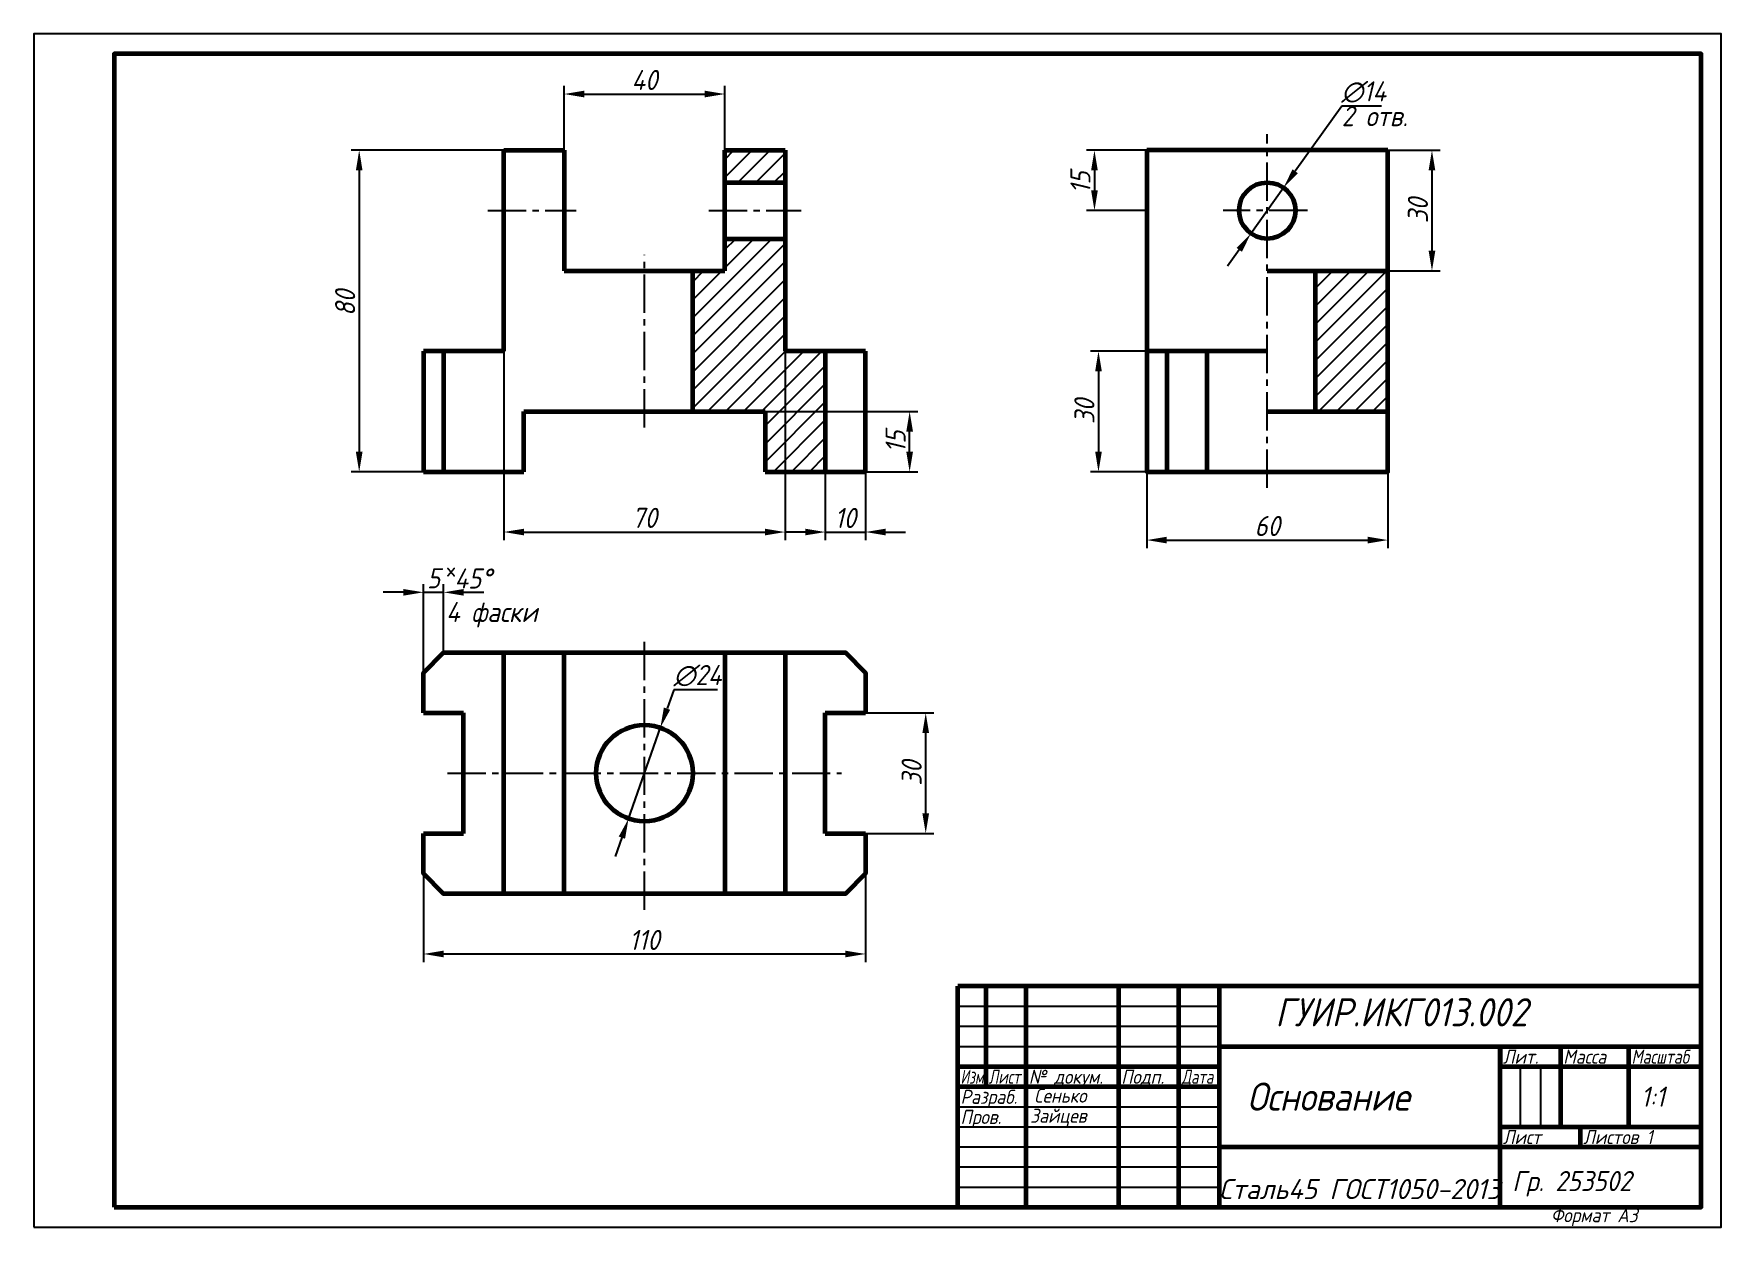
# Model space of a CAD drawing. Header units: millimetres. Extents: x 0 to 420, y 0 to 297.
import ezdxf
from ezdxf.enums import TextEntityAlignment as Align

# ---------------------------------------------------------------- set-up
doc = ezdxf.new("R2010")
doc.units = ezdxf.units.MM
doc.header["$LTSCALE"] = 0.5
doc.linetypes.add('осевая2', pattern=[28.575, 19.05, -3.175, 3.175, -3.175])
doc.layers.get('0').update_dxf_attribs({"lineweight": 60})
doc.layers.get('Defpoints').update_dxf_attribs({"color": 5})
doc.layers.add('1-оси', color=50, linetype='осевая2')
doc.layers.add('3-размеры', color=6, linetype='Continuous')
doc.layers.add('2-штриховка', color=7, linetype='Continuous', true_color=0x00c7c7)
doc.layers.add('4-текст', color=7, linetype='Continuous', true_color=0x00ad00)
doc.styles.get("Standard").update_dxf_attribs({"font": 'isocpeui.ttf', "width": 0.9})
doc.dimstyles.new('Standart', dxfattribs={"dimtxt": 5, "dimasz": 5, "dimexe": 2, "dimexo": 0, "dimgap": 1, "dimtad": 1, "dimtoh": 1, "dimdec": 0, "dimtxsty": 'Standard', "dimcen": 2.5, "dimadec": 0, "dimazin": 0, "dimtfac": 1, "dimtdec": 0, "dimtmove": 0, "dimatfit": 3, "dimldrblk": 'DOTSMALL', "dimfxl": 1, "dimarcsym": 0})

# ---------------------------------------------------------------- blocks, each defined once
blk = doc.blocks.new('*D2')
at = {"layer": '3-размеры', "color": 0, "lineweight": -2, "transparency": 16777216}
for p, q in [((132, 268), (132, 284)), ((137, 282), (167, 282)), ((172, 268), (172, 284))]:
    blk.add_line(p, q, dxfattribs=at)
at = {"layer": '3-размеры', "color": 0, "transparency": 16777216}
for points in [[(137, 282.83), (137, 281.17), (132, 282)], [(167, 282.83), (167, 281.17), (172, 282)]]:
    blk.add_solid(points, dxfattribs=at)
at = {"layer": 'Defpoints', "color": 0, "transparency": 16777216}
for p in [(172, 282), (132, 268), (172, 268)]:
    blk.add_point(p, dxfattribs=at)
at = {"layer": '3-размеры', "color": 0, "transparency": 16777216, "insert": (152, 285.5), "char_height": 5, "attachment_point": 5}
blk.add_mtext('40', dxfattribs=at)
blk = doc.blocks.new('_DotSmall')
at = {"color": 0, "linetype": 'ByBlock', "const_width": 0.5}
blk.add_lwpolyline([(-0.0625, 0, 1), (0.0625, 0, 1)], format="xyb", close=True, dxfattribs=at)
blk = doc.blocks.new('*D3')
at = {"layer": '3-размеры', "color": 0, "lineweight": -2, "transparency": 16777216}
for p, q in [((182, 203), (220, 203)), ((218, 193), (218, 198)), ((207, 188), (220, 188))]:
    blk.add_line(p, q, dxfattribs=at)
at = {"layer": '3-размеры', "color": 0, "transparency": 16777216}
for points in [[(217.17, 198), (218.83, 198), (218, 203)], [(217.17, 193), (218.83, 193), (218, 188)]]:
    blk.add_solid(points, dxfattribs=at)
at = {"layer": 'Defpoints', "color": 0, "transparency": 16777216}
for p in [(182, 203), (218, 203), (207, 188)]:
    blk.add_point(p, dxfattribs=at)
at = {"layer": '3-размеры', "color": 0, "transparency": 16777216, "insert": (214.5, 195.5), "char_height": 5, "attachment_point": 5, "rotation": 90}
blk.add_mtext('15', dxfattribs=at)
blk = doc.blocks.new('*D4')
at = {"layer": '3-размеры', "color": 0, "lineweight": -2, "transparency": 16777216}
for p, q in [((277, 218), (263, 218)), ((265, 213), (265, 193)), ((277, 188), (263, 188))]:
    blk.add_line(p, q, dxfattribs=at)
at = {"layer": '3-размеры', "color": 0, "transparency": 16777216}
for points in [[(264.17, 213), (265.83, 213), (265, 218)], [(264.17, 193), (265.83, 193), (265, 188)]]:
    blk.add_solid(points, dxfattribs=at)
at = {"layer": 'Defpoints', "color": 0, "transparency": 16777216}
for p in [(277, 218), (265, 188), (277, 188)]:
    blk.add_point(p, dxfattribs=at)
at = {"layer": '3-размеры', "color": 0, "transparency": 16777216, "insert": (261.5, 203), "char_height": 5, "attachment_point": 5, "rotation": 90}
blk.add_mtext('30', dxfattribs=at)
blk = doc.blocks.new('*D5')
at = {"layer": '3-размеры', "color": 0, "lineweight": -2, "transparency": 16777216}
for p, q in [((159.27, 133.76), (157.62, 129.05)), ((170.15, 133.76), (159.27, 133.76)), ((148.04, 101.67), (155.96, 124.33)), ((146.38, 96.95), (144.73, 92.24))]:
    blk.add_line(p, q, dxfattribs=at)
at = {"layer": '3-размеры', "color": 0, "transparency": 16777216}
for points in [[(156.83, 129.32), (158.4, 128.77), (155.96, 124.33)], [(145.6, 97.23), (147.17, 96.68), (148.04, 101.67)]]:
    blk.add_solid(points, dxfattribs=at)
at = {"layer": 'Defpoints', "color": 0, "transparency": 16777216}
for p in [(155.96, 124.33), (148.04, 101.67)]:
    blk.add_point(p, dxfattribs=at)
at = {"layer": '3-размеры', "color": 0, "transparency": 16777216, "insert": (165.21, 137.26), "char_height": 5, "attachment_point": 5}
blk.add_mtext('∅24', dxfattribs=at)
blk = doc.blocks.new('*D6')
at = {"layer": '3-размеры', "color": 0, "lineweight": -2, "transparency": 16777216}
for p, q in [((207, 128), (224, 128)), ((222, 103), (222, 123)), ((207, 98), (224, 98))]:
    blk.add_line(p, q, dxfattribs=at)
at = {"layer": '3-размеры', "color": 0, "transparency": 16777216}
for points in [[(221.17, 123), (222.83, 123), (222, 128)], [(221.17, 103), (222.83, 103), (222, 98)]]:
    blk.add_solid(points, dxfattribs=at)
at = {"layer": 'Defpoints', "color": 0, "transparency": 16777216}
for p in [(207, 128), (222, 128), (207, 98)]:
    blk.add_point(p, dxfattribs=at)
at = {"layer": '3-размеры', "color": 0, "transparency": 16777216, "insert": (218.5, 113), "char_height": 5, "attachment_point": 5, "rotation": 90}
blk.add_mtext('30', dxfattribs=at)
blk = doc.blocks.new('*D7')
at = {"layer": '3-размеры', "color": 0, "lineweight": -2, "transparency": 16777216}
for p, q in [((277, 189), (277, 169)), ((337, 188), (337, 169)), ((282, 171), (332, 171))]:
    blk.add_line(p, q, dxfattribs=at)
at = {"layer": '3-размеры', "color": 0, "transparency": 16777216}
for points in [[(282, 171.83), (282, 170.17), (277, 171)], [(332, 171.83), (332, 170.17), (337, 171)]]:
    blk.add_solid(points, dxfattribs=at)
at = {"layer": 'Defpoints', "color": 0, "transparency": 16777216}
for p in [(277, 189), (337, 188), (337, 171)]:
    blk.add_point(p, dxfattribs=at)
at = {"layer": '3-размеры', "color": 0, "transparency": 16777216, "insert": (307, 174.5), "char_height": 5, "attachment_point": 5}
blk.add_mtext('60', dxfattribs=at)
blk = doc.blocks.new('*D8')
at = {"layer": '3-размеры', "color": 0, "lineweight": -2, "transparency": 16777216}
for p, q in [((277, 268), (262, 268)), ((264, 263), (264, 258)), ((277, 253), (262, 253))]:
    blk.add_line(p, q, dxfattribs=at)
at = {"layer": '3-размеры', "color": 0, "transparency": 16777216}
for points in [[(263.17, 263), (264.83, 263), (264, 268)], [(263.17, 258), (264.83, 258), (264, 253)]]:
    blk.add_solid(points, dxfattribs=at)
at = {"layer": 'Defpoints', "color": 0, "transparency": 16777216}
for p in [(277, 268), (264, 253), (277, 253)]:
    blk.add_point(p, dxfattribs=at)
at = {"layer": '3-размеры', "color": 0, "transparency": 16777216, "insert": (260.5, 260), "char_height": 5, "attachment_point": 5, "rotation": 90}
blk.add_mtext('15', dxfattribs=at)
blk = doc.blocks.new('*D9')
at = {"layer": '3-размеры', "color": 0, "lineweight": -2, "transparency": 16777216}
for p, q in [((337, 268), (350, 268)), ((348, 263), (348, 243)), ((337, 238), (350, 238))]:
    blk.add_line(p, q, dxfattribs=at)
at = {"layer": '3-размеры', "color": 0, "transparency": 16777216}
for points in [[(347.17, 263), (348.83, 263), (348, 268)], [(347.17, 243), (348.83, 243), (348, 238)]]:
    blk.add_solid(points, dxfattribs=at)
at = {"layer": 'Defpoints', "color": 0, "transparency": 16777216}
for p in [(337, 268), (337, 238), (348, 238)]:
    blk.add_point(p, dxfattribs=at)
at = {"layer": '3-размеры', "color": 0, "transparency": 16777216, "insert": (344.5, 253), "char_height": 5, "attachment_point": 5, "rotation": 90}
blk.add_mtext('30', dxfattribs=at)
blk = doc.blocks.new('*D10')
at = {"layer": '3-размеры', "color": 0, "lineweight": -2, "transparency": 16777216}
for p, q in [((117, 268), (79, 268)), ((81, 263), (81, 193)), ((97, 188), (79, 188))]:
    blk.add_line(p, q, dxfattribs=at)
at = {"layer": '3-размеры', "color": 0, "transparency": 16777216}
for points in [[(80.17, 263), (81.83, 263), (81, 268)], [(80.17, 193), (81.83, 193), (81, 188)]]:
    blk.add_solid(points, dxfattribs=at)
at = {"layer": 'Defpoints', "color": 0, "transparency": 16777216}
for p in [(117, 268), (81, 188), (97, 188)]:
    blk.add_point(p, dxfattribs=at)
at = {"layer": '3-размеры', "color": 0, "transparency": 16777216, "insert": (77.5, 230), "char_height": 5, "attachment_point": 5, "rotation": 90}
blk.add_mtext('80', dxfattribs=at)
blk = doc.blocks.new('*D11')
at = {"layer": '3-размеры', "color": 0, "lineweight": -2, "transparency": 16777216}
for p, q in [((325.53, 279), (313.97, 262.77)), ((335.48, 279), (325.53, 279)), ((302.94, 247.3), (311.06, 258.7)), ((300.03, 243.23), (297.13, 239.16))]:
    blk.add_line(p, q, dxfattribs=at)
at = {"layer": '3-размеры', "color": 0, "transparency": 16777216}
for points in [[(313.29, 263.26), (314.64, 262.29), (311.06, 258.7)], [(299.36, 243.71), (300.71, 242.74), (302.94, 247.3)]]:
    blk.add_solid(points, dxfattribs=at)
at = {"layer": 'Defpoints', "color": 0, "transparency": 16777216}
for p in [(311.06, 258.7), (302.94, 247.3)]:
    blk.add_point(p, dxfattribs=at)
at = {"layer": '3-размеры', "color": 0, "transparency": 16777216, "insert": (331.01, 282.5), "char_height": 5, "attachment_point": 5}
blk.add_mtext('∅14', dxfattribs=at)
blk = doc.blocks.new('*D12')
at = {"layer": '3-размеры', "color": 0, "lineweight": -2, "transparency": 16777216}
for p, q in [((97, 88), (97, 66)), ((207, 88), (207, 66)), ((102, 68), (202, 68))]:
    blk.add_line(p, q, dxfattribs=at)
at = {"layer": '3-размеры', "color": 0, "transparency": 16777216}
for points in [[(102, 68.83), (102, 67.17), (97, 68)], [(202, 68.83), (202, 67.17), (207, 68)]]:
    blk.add_solid(points, dxfattribs=at)
at = {"layer": 'Defpoints', "color": 0, "transparency": 16777216}
for p in [(97, 88), (207, 88), (207, 68)]:
    blk.add_point(p, dxfattribs=at)
at = {"layer": '3-размеры', "color": 0, "transparency": 16777216, "insert": (152, 71.5), "char_height": 5, "attachment_point": 5}
blk.add_mtext('110', dxfattribs=at)
blk = doc.blocks.new('*D13')
at = {"layer": '3-размеры', "color": 0, "lineweight": -2, "transparency": 16777216}
for p, q in [((197, 188), (197, 171)), ((207, 188), (207, 171)), ((192, 173), (187, 173)), ((197, 173), (207, 173)), ((212, 173), (217, 173))]:
    blk.add_line(p, q, dxfattribs=at)
at = {"layer": '3-размеры', "color": 0, "transparency": 16777216}
for points in [[(192, 173.83), (192, 172.17), (197, 173)], [(212, 173.83), (212, 172.17), (207, 173)]]:
    blk.add_solid(points, dxfattribs=at)
at = {"layer": 'Defpoints', "color": 0, "transparency": 16777216}
for p in [(197, 188), (207, 188), (207, 173)]:
    blk.add_point(p, dxfattribs=at)
at = {"layer": '3-размеры', "color": 0, "transparency": 16777216, "insert": (202, 176.5), "char_height": 5, "attachment_point": 5}
blk.add_mtext('10', dxfattribs=at)
blk = doc.blocks.new('*D14')
at = {"layer": '3-размеры', "color": 0, "lineweight": -2, "transparency": 16777216}
for p, q in [((97, 138), (97, 160)), ((102, 143), (102, 160)), ((92, 158), (87, 158)), ((97, 158), (102, 158)), ((107, 158), (112, 158))]:
    blk.add_line(p, q, dxfattribs=at)
at = {"layer": '3-размеры', "color": 0, "transparency": 16777216}
for points in [[(92, 158.83), (92, 157.17), (97, 158)], [(107, 158.83), (107, 157.17), (102, 158)]]:
    blk.add_solid(points, dxfattribs=at)
at = {"layer": 'Defpoints', "color": 0, "transparency": 16777216}
for p in [(102, 158), (102, 143), (97, 138)]:
    blk.add_point(p, dxfattribs=at)
at = {"layer": '3-размеры', "color": 0, "transparency": 16777216, "insert": (99.5, 161.5), "char_height": 5, "attachment_point": 5}
blk.add_mtext('5', dxfattribs=at)
blk = doc.blocks.new('*D15')
at = {"layer": '3-размеры', "color": 0, "lineweight": -2, "transparency": 16777216}
for p, q in [((117, 218), (117, 171)), ((187, 218), (187, 171)), ((122, 173), (182, 173))]:
    blk.add_line(p, q, dxfattribs=at)
at = {"layer": '3-размеры', "color": 0, "transparency": 16777216}
for points in [[(122, 173.83), (122, 172.17), (117, 173)], [(182, 173.83), (182, 172.17), (187, 173)]]:
    blk.add_solid(points, dxfattribs=at)
at = {"layer": 'Defpoints', "color": 0, "transparency": 16777216}
for p in [(117, 218), (187, 218), (187, 173)]:
    blk.add_point(p, dxfattribs=at)
at = {"layer": '3-размеры', "color": 0, "transparency": 16777216, "insert": (152, 176.53), "char_height": 5, "attachment_point": 5}
blk.add_mtext('70', dxfattribs=at)

msp = doc.modelspace()

# ---------------------------------------------------------------- hatches: boundary and pattern name
at = {"layer": '2-штриховка'}
h = msp.add_hatch(dxfattribs=at)
h.set_pattern_fill('ANSI31', color=256)
h.set_pattern_definition([(45, (58, 26), (-2.245064, 2.245064), [])])
h.paths.add_polyline_path([(172, 238), (164, 238), (164, 218), (187, 218), (187, 246), (172, 246)])
h.paths.add_polyline_path([(182, 203), (182, 188), (197, 188), (197, 218), (164, 218), (164, 203)])
h.paths.add_polyline_path([(187, 260), (187, 268), (172, 268), (172, 260)])
h = msp.add_hatch(dxfattribs=at)
h.set_pattern_fill('ANSI31', color=256)
h.paths.add_polyline_path([(337, 238), (319, 238), (319, 218), (337, 218)])
h.paths.add_polyline_path([(332, 218), (322, 218), (322, 203), (332, 203)])
h.paths.add_polyline_path([(322, 218), (319, 218), (319, 203), (322, 203)])
h.paths.add_polyline_path([(337, 218), (332, 218), (332, 203), (337, 203)])

# ---------------------------------------------------------------- linework, layer by layer
for p, q in [((117, 218), (117, 268)), ((117, 268), (132, 268)), ((132, 268), (132, 238)), ((172, 238), (172, 268)), ((172, 268), (187, 268)), ((187, 268), (187, 218)), ((337, 268), (277, 268)), ((277, 268), (277, 189)), ((337, 188), (337, 268)), ((172, 260), (187, 260)), ((172, 246), (187, 246)), ((132, 238), (172, 238)), ((164, 203), (164, 238)), ((307, 238), (319, 238)), ((319, 203), (319, 238)), ((319, 238), (337, 238)), ((97, 218), (97, 188)), ((117, 218), (97, 218)), ((102, 218), (102, 188)), ((207, 218), (187, 218)), ((197, 218), (197, 188)), ((207, 188), (207, 218)), ((307, 218), (277, 218)), ((282, 218), (282, 188)), ((292, 218), (292, 188)), ((122, 188), (122, 203)), ((122, 203), (182, 203)), ((182, 203), (182, 188)), ((307, 203), (319, 203)), ((319, 203), (337, 203)), ((97, 188), (122, 188)), ((182, 188), (207, 188)), ((97, 128), (107, 128)), ((107, 98), (107, 128)), ((197, 98), (197, 128)), ((197, 128), (207, 128)), ((97, 98), (107, 98)), ((197, 98), (207, 98)), ((365, 45), (365, 40))]:
    msp.add_line(p, q)
at = {"lineweight": 60}
for p, q in [((415, 60), (230, 60)), ((230, 5), (230, 60)), ((237, 60), (237, 35)), ((247, 5), (247, 60)), ((270, 60), (270, 5)), ((285, 5), (285, 60)), ((295, 60), (295, 5)), ((295, 45), (415, 45)), ((365, 5), (365, 45)), ((380, 45), (380, 25)), ((397, 25), (397, 45)), ((230, 40), (295, 40)), ((365, 40), (415, 40)), ((230, 35), (295, 35)), ((365, 25), (415, 25)), ((385, 20), (385, 25)), ((295, 20), (415, 20))]:
    msp.add_line(p, q, dxfattribs=at)
at = {"lineweight": -3}
for p, q in [((230, 55), (295, 55)), ((230, 50), (295, 50)), ((230, 45), (295, 45)), ((370, 25), (370, 40)), ((375, 40), (375, 25)), ((230, 30), (295, 30)), ((230, 25), (295, 25)), ((230, 20), (295, 20)), ((230, 15), (295, 15)), ((230, 10), (295, 10))]:
    msp.add_line(p, q, dxfattribs=at)
at = {"lineweight": 60}
msp.add_lwpolyline([(20, 5), (415, 5), (415, 292), (20, 292)], close=True, dxfattribs=at)
for points in [[(277, 189), (277, 188), (337, 188), (337, 189)], [(97, 128), (97, 138), (102, 143), (202, 143), (207, 138), (207, 128)], [(207, 98), (207, 88), (202, 83), (102, 83), (97, 88), (97, 98)]]:
    msp.add_lwpolyline(points)
for points in [[(117, 143), (187, 143), (187, 83), (117, 83)], [(132, 143), (172, 143), (172, 83), (132, 83)]]:
    msp.add_lwpolyline(points, close=True)
for centre, radius in [((307, 253), 7), ((152, 113), 12)]:
    msp.add_circle(centre, radius)
at = {"layer": '1-оси'}
for p, q in [((307, 184), (307, 272)), ((113, 253), (135, 253)), ((168, 253), (191, 253)), ((317, 253), (296, 253)), ((152, 199), (152, 242)), ((152, 79), (152, 147)), ((103, 113), (201, 113))]:
    msp.add_line(p, q, dxfattribs=at)
at = {"layer": 'Defpoints'}
msp.add_lwpolyline([(0, 0), (420, 0), (420, 297), (0, 297)], close=True, dxfattribs=at)

# ---------------------------------------------------------------- texts
at = {"lineweight": -3, "width": 0.9}
msp.add_text('Формат А3', height=3.5, dxfattribs=at).set_placement((377.6, 1.25))
at = {"layer": '3-размеры', "insert": (325.53, 279), "char_height": 5, "attachment_point": 1}
msp.add_mtext_dynamic_manual_height_columns('2 отв.', width=18, gutter_width=25, heights=[0], dxfattribs=at)
at = {"layer": '3-размеры', "insert": (102.63, 163.94), "char_height": 5, "width": 31.336, "attachment_point": 1}
msp.add_mtext('{\\fArial|b0|i1|c0|p34;˟}45%%D\\P4 фаски ', dxfattribs=at)
at = {"layer": '4-текст', "width": 0.9}
for s, height, p in [('ГУИР.ИКГ013.002', 7, (309, 50)), ('Сенько', 3.5, (249, 31)), ('Основание', 7, (302, 29)), ('1:1', 5, (400, 30)), ('Зайцев', 3.5, (248, 26)), ('Гр. 253502', 5, (368, 9))]:
    msp.add_text(s, height=height, dxfattribs=at).set_placement(p)
at = {"layer": '4-текст', "lineweight": -3}
for s, width, p in [('Лит.', 0.9, (365.67, 40.7)), ('Масса', 0.9, (380.67, 40.7)), ('Масштаб', 0.8, (397.67, 40.7)), ('Изм.', 0.7, (230.67, 35.7)), ('Лист', 0.75, (237.67, 35.7)), ('№ докум.', 0.9, (247.67, 35.7)), ('Подп.', 0.9, (270.67, 35.7)), ('Дата', 0.75, (285.67, 35.7)), ('Разраб.', 0.9, (230.67, 30.7)), ('Пров.', 0.9, (230.67, 25.7)), ('Лист', 0.9, (365.67, 20.7)), ('Листов 1', 0.9, (385.67, 20.7))]:
    msp.add_text(s, height=3.5, dxfattribs=dict(at, width=width)).set_placement(p)
at = {"layer": '4-текст', "width": 0.907439}
msp.add_text('Сталь45 ГОСТ1050-2013', height=5, dxfattribs=at).set_placement((295, 7), (365, 7), align=Align.FIT)

# ---------------------------------------------------------------- dimensions: what is measured, and where the dimension line sits
at = {"layer": '3-размеры'}
for base, p1, p2, picture, middle in [((172, 282), (132, 268), (172, 268), '*D2', (152, 285.5)), ((337, 171), (277, 189), (337, 188), '*D7', (307, 174.5))]:
    dim = msp.add_linear_dim(base=base, p1=p1, p2=p2, dimstyle='Standart', dxfattribs=at)
    dim.commit()
    dim.dimension.update_dxf_attribs({"geometry": picture, "text_midpoint": middle})
dim = msp.add_diameter_dim_2p(p1=(302.94, 247.3), p2=(311.06, 258.7), dimstyle='Standart', dxfattribs=at)
dim.commit()
dim.dimension.update_dxf_attribs({"geometry": '*D11', "text_midpoint": (331.01, 279), "dimtype": 163})
for base, p1, p2, angle, picture, middle in [((81, 188), (117, 268), (97, 188), 90, '*D10', (81, 230)), ((264, 253), (277, 268), (277, 253), 90, '*D8', (264, 260)), ((348, 238), (337, 268), (337, 238), 90, '*D9', (348, 253)), ((265, 188), (277, 218), (277, 188), 90, '*D4', (265, 203)), ((222, 128), (207, 98), (207, 128), 270, '*D6', (222, 113))]:
    dim = msp.add_linear_dim(base=base, p1=p1, p2=p2, angle=angle, dimstyle='Standart', dxfattribs=at)
    dim.commit()
    dim.dimension.update_dxf_attribs({"geometry": picture, "text_midpoint": middle, "dimtype": 160})
for base, p1, p2, picture, middle in [((187, 173), (117, 218), (187, 218), '*D15', (152, 173)), ((207, 173), (197, 188), (207, 188), '*D13', (202, 173)), ((102, 158), (97, 138), (102, 143), '*D14', (99.5, 158)), ((207, 68), (97, 88), (207, 88), '*D12', (152, 68))]:
    dim = msp.add_linear_dim(base=base, p1=p1, p2=p2, dimstyle='Standart', dxfattribs=at)
    dim.commit()
    dim.dimension.update_dxf_attribs({"geometry": picture, "text_midpoint": middle, "dimtype": 160})
dim = msp.add_linear_dim(base=(218, 203), p1=(207, 188), p2=(182, 203), angle=270, dimstyle='Standart', dxfattribs=at)
dim.commit()
dim.dimension.update_dxf_attribs({"geometry": '*D3', "text_midpoint": (214.5, 195.5)})
dim = msp.add_diameter_dim_2p(p1=(148.04, 101.67), p2=(155.96, 124.33), dimstyle='Standart', dxfattribs=at)
dim.commit()
dim.dimension.update_dxf_attribs({"geometry": '*D5', "text_midpoint": (165.21, 137.26)})

doc.saveas('drawing.dxf')
